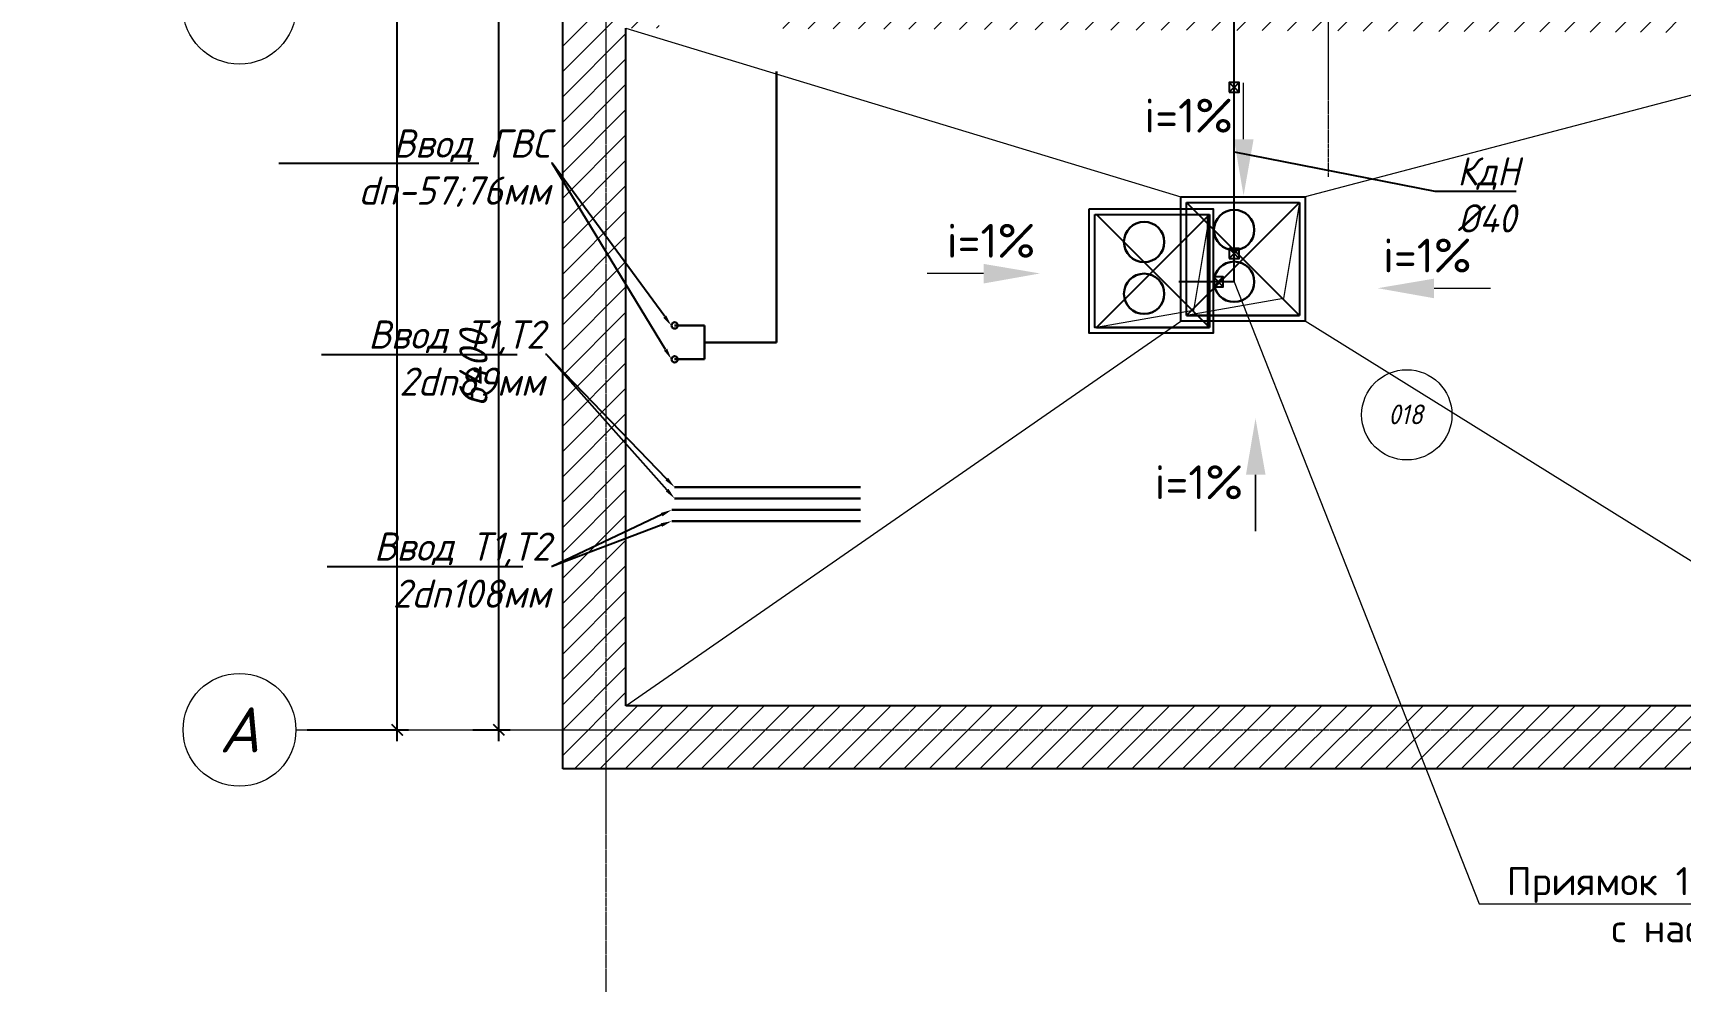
# Model space of a CAD drawing. Header units: millimetres. Extents: x -10178924 to 11692288, y -947381 to 58396.
# Drawn here: x 707057 to 721652, y -928785 to -920382 of the extents above; entities that cross this region are included whole.
import ezdxf
from ezdxf import colors
from ezdxf.entities.mleader import LeaderData, LeaderLine
from ezdxf.enums import TextEntityAlignment as Align
from ezdxf.math import Vec2, Vec3

# ---------------------------------------------------------------- set-up
doc = ezdxf.new("R2010")
doc.units = ezdxf.units.MM
doc.linetypes.add('осевая', pattern=[50.8, 31.75, -6.35, 6.35, -6.35])
for name, color, linetype, lineweight in [('_0', 7, 'Continuous', 25), ('_канализация', 7, 'Continuous', 70), ('PDF _Разрезы', 7, 'Continuous', 9), ('PDF _Текст', 7, 'Continuous', 5), ('Размеры осевые', 153, 'Continuous', 9), ('Стены.1', 7, 'Continuous', 25), ('ТХ_Оборудование', 250, 'Continuous', 18), ('ШТРИХОВКА', 252, 'Continuous', 15)]:
    doc.layers.add(name, color=color, linetype=linetype, lineweight=lineweight)
for name, color, linetype in [('PDF _Марки помещений', 5, 'Continuous'), ('ВК_Выноски', 7, 'Continuous'), ('ИОС_Приямки ВК', 250, 'Continuous')]:
    doc.layers.add(name, color=color, linetype=linetype)
for name, color, linetype, lineweight, true_color in [('Линии', 7, 'Continuous', 9, 0x00a600), ('ТЗК_ГВС_основная', 7, 'Continuous', 30, 0xcc2c24), ('ТЗК_ГВС_тонкая', 7, 'Continuous', 9, 0xcc2c24), ('ТЗК_ЦО_основная', 7, 'Continuous', 30, 0x00b51a), ('ТЗК_ЦО_тонкая', 7, 'Continuous', 9, 0x00b51a)]:
    doc.layers.add(name, color=color, linetype=linetype, lineweight=lineweight, true_color=true_color)
doc.styles.add('ISOCPEUR', font='isocpeui.ttf', dxfattribs={"width": 0.9})
doc.styles.add('PDF ISOCPEUR Italic', font='isocpeui.ttf')
doc.styles.add('НТМ', font='isocpeur.ttf')
doc.styles.add('ТЕКСТ', font='arial.ttf', dxfattribs={"height": 200})
doc.styles.add('Текст_М100', font='GOST_Common Italic.ttf', dxfattribs={"height": 250})
doc.dimstyles.new('Размеры_М100', dxfattribs={"dimtxt": 250, "dimasz": 100, "dimexe": 100, "dimexo": 100, "dimgap": 100, "dimtad": 1, "dimrnd": 5, "dimtxsty": 'Текст_М100', "dimblk": 'ARCHTICK', "dimcen": 250, "dimdle": 100, "dimadec": 0, "dimazin": 2, "dimtfac": 1, "dimtmove": 1, "dimatfit": 3, "dimfxl": 1, "dimarcsym": 0})

# ---------------------------------------------------------------- blocks, each defined once
blk = doc.blocks.new('_None')
blk = doc.blocks.new('_ArchTick')
at = {"color": 0, "linetype": 'ByBlock', "const_width": 0.15}
blk.add_lwpolyline([(-0.5, -0.5), (0.5, 0.5)], dxfattribs=at)
blk = doc.blocks.new('*D2692')
at = {"layer": 'Defpoints', "color": 0, "ltscale": 100, "transparency": 16777216}
for p in [(-9750, -32250), (-8852, -32250), (-9750, -47950)]:
    blk.add_point(p, dxfattribs=at)
at = {"layer": 'Размеры осевые', "color": 0, "lineweight": -2, "ltscale": 100, "transparency": 16777216}
for p, q in [((-9650, -32250), (-8752, -32250)), ((-8852, -48050), (-8852, -32150)), ((-9650, -47950), (-8752, -47950))]:
    blk.add_line(p, q, dxfattribs=at)
at = {"layer": 'Размеры осевые', "color": 0, "lineweight": -2, "ltscale": 100, "transparency": 16777216, "xscale": 100, "yscale": 100, "zscale": 100}
for p, rotation in [((-8852, -32250), 90), ((-8852, -47950), 270)]:
    blk.add_blockref('_ArchTick', p, dxfattribs=dict(at, rotation=rotation))
at = {"layer": 'Размеры осевые', "color": 0, "ltscale": 100, "transparency": 16777216, "insert": (-9079, -40100), "char_height": 250, "attachment_point": 5, "rotation": 90, "style": 'Текст_М100'}
blk.add_mtext('15700', dxfattribs=at)
blk = doc.blocks.new('*D2693')
at = {"layer": 'Defpoints', "color": 0, "ltscale": 100, "transparency": 16777216}
for p in [(-8282, -41550), (-7952, -41550), (-8282, -47950)]:
    blk.add_point(p, dxfattribs=at)
at = {"layer": 'Размеры осевые', "color": 0, "lineweight": -2, "ltscale": 100, "transparency": 16777216}
for p, q in [((-8182, -41550), (-7852, -41550)), ((-7952, -48050), (-7952, -41450)), ((-8182, -47950), (-7852, -47950))]:
    blk.add_line(p, q, dxfattribs=at)
at = {"layer": 'Размеры осевые', "color": 0, "lineweight": -2, "ltscale": 100, "transparency": 16777216, "xscale": 100, "yscale": 100, "zscale": 100}
for p, rotation in [((-7952, -41550), 90), ((-7952, -47950), 270)]:
    blk.add_blockref('_ArchTick', p, dxfattribs=dict(at, rotation=rotation))
at = {"layer": 'Размеры осевые', "color": 0, "ltscale": 100, "transparency": 16777216, "insert": (-8177, -44750), "char_height": 250, "attachment_point": 5, "rotation": 90, "style": 'Текст_М100'}
blk.add_mtext('6400', dxfattribs=at)
blk = doc.blocks.new('A$C5282721b')
at = {"layer": 'ШТРИХОВКА', "ltscale": 100, "true_color": 0x000000, "transparency": 33554687}
h = blk.add_hatch(dxfattribs=at)
h.set_pattern_fill('ANSI31', color=18, scale=50)
h.set_pattern_definition([(45, (-79853.19, 25128.16), (-112.2532, 112.2532), [])])
h.paths.add_polyline_path([(5440.998, -31868.119), (-7386.275, -31868.119), (-7386.275, -48296.478), (61378.75, -48296.478), (61378.75, -31842.839), (41035.118, -31842.839), (41035.118, -31656.036), (40796.248, -31656.036), (40796.248, -31842.839), (40629.962, -31842.839), (40629.962, -31942.839), (40605.14, -34348.621), (40629.93, -32405.355), (39128.581, -32429.908), (40629.962, -32402.839), (40629.675, -32155.326), (39132.149, -32179.816), (39135.64, -31968.17), (38886.085, -31968.17), (38879.867, -32433.975), (40623.548, -32405.459), (40553.111, -38427.181), (40243.01, -38425.516), (40241.748, -38827.97), (43340.219, -38835.027), (43340.219, -38442.147), (40953.116, -38429.329), (41029.994, -32402.839), (54378.974, -32402.839), (54378.974, -35923.465), (54778.974, -35923.465), (54778.974, -32402.839), (60818.75, -32402.839), (60818.75, -41309.464), (60472.291, -41309.464), (60472.291, -41709.464), (60818.75, -41709.464), (60818.75, -47736.478), (44025.201, -47736.478), (44013.125, -46167.929), (43613.137, -46171.008), (43625.189, -47736.478), (27189.462, -47736.478), (27189.462, -44565.139), (26789.462, -44565.139), (26789.462, -47736.478), (10401.743, -47736.478), (10394.408, -46134.647), (9994.404, -46134.678), (10001.739, -47736.478), (-6826.275, -47736.478), (-6826.275, -41729.869), (-6530.734, -41731.097), (-6529.072, -41331.1), (-6826.275, -41329.865), (-6826.275, -32428.119), (-762.705, -32428.119), (-770.891, -36004.088), (-370.903, -36005.35), (-362.703, -32428.119), (5640.998, -32428.119), (5640.998, -31868.119)])
h.paths.add_polyline_path([(3584.804, -41373.023), (3584.804, -41773.13), (9973.974, -41799.679), (9987.536, -44634.678), (10387.54, -44634.678), (10372.735, -41401.332)], flags=17)
h.paths.add_polyline_path([(2513.142, -41768.578), (2514.803, -41368.779), (-383.184, -41356.638), (-371.114, -37407.013), (-774.123, -37406.088), (-783.181, -41354.976), (-5508.242, -41335.314), (-5509.901, -41734.604)], flags=17)
at = {"color": 18, "lineweight": 0, "ltscale": 100, "true_color": 0x000000, "transparency": 33554687}
for p, q in [((-6826.275, -41729.869), (-1908.213, -43226.554)), ((-6826.275, -41729.869), (-1908.213, -43226.554)), ((4698.725, -41777.758), (-808.213, -43226.554)), ((4698.725, -41777.758), (-808.213, -43226.554)), ((-6826.275, -47736.478), (-1908.213, -44326.554)), ((-6826.275, -47736.478), (-1908.213, -44326.554)), ((4673.725, -47736.478), (-808.213, -44326.554)), ((4673.725, -47736.478), (-808.213, -44326.554))]:
    blk.add_line(p, q, dxfattribs=at)
at = {"layer": '_0', "color": 250, "transparency": 33554687}
for p, q in [((-1908.213, -43226.554), (-808.213, -43226.554)), ((-1908.213, -44326.554), (-1908.213, -43226.554)), ((-1858.213, -43276.554), (-858.213, -43276.554)), ((-1858.213, -44276.554), (-1858.213, -43276.554)), ((-1858.213, -44276.554), (-858.213, -43276.554)), ((-1858.213, -43276.554), (-858.213, -44276.554)), ((-858.213, -43276.554), (-858.213, -44276.554)), ((-808.213, -43226.554), (-808.213, -44326.554)), ((-808.213, -44326.554), (-1908.213, -44326.554)), ((-858.213, -44276.554), (-1858.213, -44276.554))]:
    blk.add_line(p, q, dxfattribs=at)
at = {"layer": '_0', "transparency": 33554687}
for p, q in [((-1858.213, -43276.554), (-858.213, -43276.554)), ((-1858.213, -44276.554), (-1858.213, -43276.554)), ((-1858.213, -43276.554), (-858.213, -43276.554)), ((-1858.213, -44276.554), (-1858.213, -43276.554)), ((-858.213, -43276.554), (-858.213, -44276.554)), ((-858.213, -43276.554), (-858.213, -44276.554)), ((-1858.213, -44276.554), (-858.213, -44276.554))]:
    blk.add_line(p, q, dxfattribs=at)
at = {"layer": '_0', "lineweight": 18, "transparency": 33554687}
for p, q in [((-858.213, -43276.554), (-998.406, -44126.554)), ((-858.213, -44276.554), (-858.213, -43276.554)), ((-998.406, -44126.554), (-1858.213, -44276.554)), ((-1858.213, -44276.554), (-858.213, -44276.554)), ((-858.213, -44276.554), (-1858.213, -44276.554))]:
    blk.add_line(p, q, dxfattribs=at)
at = {"layer": '_канализация', "color": 7, "lineweight": 30, "ltscale": 100, "transparency": 33554687}
for centre in [(-1436.441, -43519.686), (-1436.441, -43519.686), (-1436.441, -43978.867), (-1436.441, -43978.867)]:
    blk.add_circle(centre, 178.476, dxfattribs=at)
at = {"layer": 'PDF _Марки помещений', "color": 18, "lineweight": 9, "true_color": 0x000000, "transparency": 33554687}
blk.add_circle((93.556, -45157.748), 400.064, dxfattribs=at)
at = {"layer": 'PDF _Разрезы', "color": 251, "lineweight": 9, "true_color": 0x636466, "transparency": 33554687}
for p, q in [((-1353, -42716.121), (-1353, -42216.585)), ((-3656.378, -43904.946), (-4155.915, -43904.946)), ((335.219, -44035.699), (834.756, -44035.699)), ((-1249.515, -45688.899), (-1249.515, -46188.436)), ((-1247.039, -45688.899), (-1247.039, -46188.436))]:
    blk.add_line(p, q, dxfattribs=at)
at = {"layer": 'PDF _Разрезы', "transparency": 33554559}
for points in [[(-1353, -43215.658), (-1264.099, -42716.121), (-1437.667, -42716.121)], [(-3156.842, -43904.946), (-3656.378, -43993.846), (-3656.378, -43820.278)], [(-164.317, -44035.699), (335.219, -44124.599), (335.219, -43951.032)], [(-1247.039, -45189.363), (-1158.139, -45688.899), (-1331.706, -45688.899)]]:
    blk.add_solid(points, dxfattribs=at)
at = {"layer": 'ИОС_Приямки ВК', "color": 250, "transparency": 33554687}
for p, q in [((-1908.213, -43226.554), (-808.213, -43226.554)), ((-1908.213, -44326.554), (-1908.213, -43226.554)), ((-1908.213, -43226.554), (-808.213, -43226.554)), ((-1908.213, -44326.554), (-1908.213, -43226.554)), ((-1858.213, -43276.554), (-858.213, -43276.554)), ((-1858.213, -44276.554), (-1858.213, -43276.554)), ((-1858.213, -44276.554), (-858.213, -43276.554)), ((-1858.213, -43276.554), (-858.213, -44276.554)), ((-1858.213, -43276.554), (-858.213, -43276.554)), ((-1858.213, -44276.554), (-1858.213, -43276.554)), ((-1858.213, -44276.554), (-858.213, -43276.554)), ((-1858.213, -43276.554), (-858.213, -44276.554)), ((-858.213, -43276.554), (-858.213, -44276.554)), ((-858.213, -43276.554), (-858.213, -44276.554)), ((-808.213, -43226.554), (-808.213, -44326.554)), ((-808.213, -43226.554), (-808.213, -44326.554)), ((-808.213, -44326.554), (-1908.213, -44326.554)), ((-808.213, -44326.554), (-1908.213, -44326.554)), ((-858.213, -44276.554), (-1858.213, -44276.554)), ((-858.213, -44276.554), (-1858.213, -44276.554))]:
    blk.add_line(p, q, dxfattribs=at)
at = {"layer": 'Размеры осевые', "color": 251, "linetype": 'осевая', "ltscale": 0.5, "transparency": 33554687}
for p, q in [((-7000, -52200), (-7000, -25800)), ((-600, -43050), (-600, -25800)), ((-9750, -47950), (62308.109, -47950))]:
    blk.add_line(p, q, dxfattribs=at)
at = {"layer": 'Размеры осевые', "color": 251, "ltscale": 100, "transparency": 33554687}
for centre in [(-10250, -41550), (-10250, -47950)]:
    blk.add_circle(centre, 500, dxfattribs=at)
at = {"layer": 'Стены.1', "color": 18, "linetype": 'Continuous', "true_color": 0x000000, "transparency": 33554687, "flags": 128}
for points in [[(-7386.275, -48296.478), (-7386.275, -31868.119)], [(-6826.275, -47736.478), (-6826.275, -41729.869)], [(10001.739, -47736.478), (-6826.275, -47736.478)], [(10001.739, -48296.478), (-7386.275, -48296.478)]]:
    blk.add_lwpolyline(points, dxfattribs=at)
at = {"layer": 'ТЗК_ГВС_основная', "transparency": 33554687}
for p, q in [((-5490.974, -44516.032), (-5490.974, -42114.718)), ((-5490.974, -42114.718), (-5490.974, -42114.718)), ((-5490.974, -42114.718), (-5490.974, -42114.718)), ((-5490.974, -42114.718), (-5490.974, -42114.718)), ((-5490.974, -44516.032), (-5490.974, -42114.718)), ((-5490.974, -42114.718), (-5490.974, -42114.718)), ((-5490.974, -42114.718), (-5490.974, -42114.718)), ((-5490.974, -42114.718), (-5490.974, -42114.718)), ((-5490.974, -44516.032), (-5490.974, -43315.375)), ((-6394.32, -44366.032), (-6129.109, -44366.032)), ((-6394.32, -44366.032), (-6129.109, -44366.032)), ((-6129.109, -44366.032), (-6129.109, -44666.032)), ((-6129.109, -44366.032), (-6129.109, -44666.032)), ((-6129.109, -44516.032), (-5490.974, -44516.032)), ((-6129.109, -44516.032), (-5490.974, -44516.032)), ((-5692.672, -44516.032), (-5490.974, -44516.032)), ((-6129.109, -44666.032), (-6394.32, -44666.032)), ((-6129.109, -44666.032), (-6394.32, -44666.032))]:
    blk.add_line(p, q, dxfattribs=at)
at = {"layer": 'ТЗК_ГВС_основная', "ltscale": 75, "transparency": 33554687}
for centre, start, end in [((-6394.32, -44366.032), 0, 180), ((-6394.32, -44366.032), 0, 180), ((-6394.32, -44366.032), 180, 0), ((-6394.32, -44366.032), 180, 0), ((-6394.32, -44666.032), 0, 180), ((-6394.32, -44666.032), 0, 180), ((-6394.32, -44666.032), 180, 0), ((-6394.32, -44666.032), 180, 0)]:
    blk.add_arc(centre, 28.125, start, end, dxfattribs=at)
at = {"layer": 'ТЗК_ГВС_тонкая', "linetype": 'ByBlock', "lineweight": -2, "ltscale": 75, "transparency": 33554687}
blk.add_line((-7478.609, -42928.753), (-7486.609, -42928.753), dxfattribs=at)
blk.add_line((-7478.609, -42928.753), (-7486.609, -42928.753), dxfattribs=at)
for points in [[(-9901.371, -42928.753), (-8127.924, -42928.753)], [(-9901.371, -42928.753), (-8127.924, -42928.753)], [(-6474.399, -44580.113), (-7478.609, -42928.753)], [(-6481.516, -44287.635), (-7478.609, -42928.753)], [(-6474.399, -44580.113), (-7478.609, -42928.753)], [(-6481.516, -44287.635), (-7478.609, -42928.753)]]:
    blk.add_lwpolyline(points, dxfattribs=at)
at = {"layer": 'ТЗК_ГВС_тонкая', "ltscale": 75, "transparency": 33554687}
for points in [[(-6468.078, -44277.775), (-6422.357, -44368.259), (-6494.953, -44297.495)], [(-6468.078, -44277.775), (-6422.357, -44368.259), (-6494.953, -44297.495)], [(-6460.159, -44571.454), (-6422.441, -44665.555), (-6488.64, -44588.773)], [(-6460.159, -44571.454), (-6422.441, -44665.555), (-6488.64, -44588.773)]]:
    blk.add_solid(points, dxfattribs=at)
at = {"layer": 'ТЗК_ЦО_основная', "transparency": 33554687}
for p, q in [((-4747.578, -45799.66), (-6394.32, -45799.66)), ((-4747.578, -45799.66), (-6394.32, -45799.66)), ((-4747.578, -45899.66), (-6394.32, -45899.66)), ((-4747.578, -45899.66), (-6394.32, -45899.66)), ((-4747.578, -45999.66), (-6418.63, -45999.66)), ((-4747.578, -45999.66), (-6418.63, -45999.66)), ((-4747.578, -46099.66), (-6418.63, -46099.66)), ((-4747.578, -46099.66), (-6418.63, -46099.66))]:
    blk.add_line(p, q, dxfattribs=at)
at = {"layer": 'ТЗК_ЦО_тонкая', "linetype": 'ByBlock', "lineweight": -2, "ltscale": 75, "transparency": 33554687}
for p, q in [((-7529.215, -44621.855), (-7537.215, -44621.855)), ((-7529.215, -44621.855), (-7537.215, -44621.855)), ((-7478.609, -46500.932), (-7486.609, -46500.932)), ((-7478.609, -46500.932), (-7486.609, -46500.932))]:
    blk.add_line(p, q, dxfattribs=at)
for points in [[(-9523.405, -44621.855), (-7790.11, -44621.855)], [(-9523.405, -44621.855), (-7790.11, -44621.855)], [(-6460.726, -45824.892), (-7529.215, -44621.855)], [(-6463.707, -45727.649), (-7529.215, -44621.855)], [(-6460.726, -45824.892), (-7529.215, -44621.855)], [(-6463.707, -45727.649), (-7529.215, -44621.855)], [(-6509.031, -46042.411), (-7478.609, -46500.932)], [(-6509.031, -46042.411), (-7478.609, -46500.932)], [(-6512.153, -46135.064), (-7478.609, -46500.932)], [(-6512.153, -46135.064), (-7478.609, -46500.932)], [(-9472.8, -46500.932), (-7739.504, -46500.932)], [(-9472.8, -46500.932), (-7739.504, -46500.932)]]:
    blk.add_lwpolyline(points, dxfattribs=at)
at = {"layer": 'ТЗК_ЦО_тонкая', "ltscale": 75, "transparency": 33554687}
for points in [[(-6451.705, -45716.085), (-6394.32, -45799.66), (-6475.709, -45739.214)], [(-6451.705, -45716.085), (-6394.32, -45799.66), (-6475.709, -45739.214)], [(-6448.265, -45813.824), (-6394.32, -45899.66), (-6473.187, -45835.959)], [(-6448.265, -45813.824), (-6394.32, -45899.66), (-6473.187, -45835.959)], [(-6518.054, -46119.477), (-6418.63, -46099.66), (-6506.253, -46150.651)], [(-6518.054, -46119.477), (-6418.63, -46099.66), (-6506.253, -46150.651)], [(-6516.157, -46027.344), (-6418.63, -45999.66), (-6501.906, -46057.478)], [(-6516.157, -46027.344), (-6418.63, -45999.66), (-6501.906, -46057.478)]]:
    blk.add_solid(points, dxfattribs=at)
at = {"layer": 'ТХ_Оборудование', "transparency": 33554687}
for p, q in [((-1858.213, -43276.554), (-858.213, -43276.554)), ((-1858.213, -44276.554), (-1858.213, -43276.554)), ((-858.213, -43276.554), (-858.213, -44276.554)), ((-1858.213, -44276.554), (-858.213, -44276.554))]:
    blk.add_line(p, q, dxfattribs=at)
at = {"layer": 'PDF _Марки помещений', "color": 18, "lineweight": 9, "true_color": 0x000000, "transparency": 33554687, "insert": (-69.418, -45241.463), "char_height": 175, "attachment_point": 7, "style": 'ISOCPEUR'}
blk.add_mtext('018', dxfattribs=at)
at = {"layer": 'PDF _Текст', "color": 251, "lineweight": 0, "true_color": 0x636466, "transparency": 33554687, "style": 'НТМ'}
for p in [(-2232.726, -42656.274), (-3983.558, -43765.484), (-117.601, -43896.237), (-2141.566, -45905.675)]:
    blk.add_text('i=1%%%', height=300, dxfattribs=at).set_placement(p)
at = {"layer": 'Размеры осевые', "color": 251, "ltscale": 100, "transparency": 33554687, "style": 'PDF ISOCPEUR Italic'}
blk.add_text('А', height=400, dxfattribs=at).set_placement((-10250, -47950), align=Align.MIDDLE_CENTER)
at = {"layer": 'ТЗК_ГВС_тонкая', "ltscale": 75, "transparency": 33554687, "insert": (-7496.609, -42628.753), "char_height": 250, "attachment_point": 3, "style": 'Текст_М100'}
blk.add_mtext('Ввод ГВС\\Pdn-57;76мм', dxfattribs=at)
blk.add_mtext('Ввод ГВС\\Pdn-57;76мм', dxfattribs=at)
at = {"layer": 'ТЗК_ЦО_тонкая', "ltscale": 75, "transparency": 33554687, "char_height": 250, "attachment_point": 3, "style": 'Текст_М100'}
for s, insert in [('Ввод Т1,Т2\\P2dn89мм', (-7547.215, -44321.855)), ('Ввод Т1,Т2\\P2dn89мм', (-7547.215, -44321.855)), ('Ввод Т1,Т2\\P2dn108мм', (-7496.609, -46200.932)), ('Ввод Т1,Т2\\P2dn108мм', (-7496.609, -46200.932))]:
    blk.add_mtext(s, dxfattribs=dict(at, insert=insert))
at = {"layer": 'Размеры осевые', "color": 251, "ltscale": 100, "transparency": 33554687}
for base, p1, p2, picture, middle in [((-8852.333, -32250), (-9750, -47950), (-9750, -32250), '*D2692', (-9078.943, -40100)), ((-7952.328, -41550), (-8281.679, -47950), (-8281.679, -41550), '*D2693', (-8177.328, -44750))]:
    dim = blk.add_linear_dim(base=base, p1=p1, p2=p2, angle=90, dimstyle='Размеры_М100', dxfattribs=at)
    dim.commit()
    dim.dimension.update_dxf_attribs({"geometry": picture, "text_midpoint": middle})

msp = doc.modelspace()

# ---------------------------------------------------------------- linework, layer by layer
for p, q in [((717700.6, -922587.7), (717700.6, -919358.1)), ((717657, -920820.1), (717744.1, -920907.1)), ((717744.1, -920820.1), (717657, -920907.1)), ((717657, -922293.7), (717744.1, -922380.7)), ((717744.1, -922293.7), (717657, -922380.7)), ((717516.5, -922544.2), (717603.6, -922631.2)), ((717603.6, -922544.2), (717516.5, -922631.2)), ((717700.6, -922587.7), (717209.4, -922587.7))]:
    msp.add_line(p, q)
for points in [[(717657, -920907.1), (717744.1, -920907.1), (717744.1, -920820.1), (717657, -920820.1)], [(717657, -922380.7), (717744.1, -922380.7), (717744.1, -922293.7), (717657, -922293.7)], [(717516.5, -922631.2), (717603.6, -922631.2), (717603.6, -922544.2), (717516.5, -922544.2)]]:
    msp.add_lwpolyline(points, close=True)
at = {"layer": '_0'}
for p, q in [((716465.7, -922991.8), (716465.7, -921991.8)), ((716465.7, -922991.8), (716465.7, -921991.8)), ((716481.3, -921991.8), (717481.3, -921991.8)), ((716481.3, -921991.8), (717481.3, -921991.8)), ((717481.3, -921991.8), (717481.3, -922991.8)), ((717481.3, -921991.8), (717481.3, -922991.8)), ((716481.3, -922991.8), (717481.3, -922991.8))]:
    msp.add_line(p, q, dxfattribs=at)
at = {"layer": '_0', "color": 250}
for p, q in [((716481.3, -922991.8), (717481.3, -921991.8)), ((716481.3, -921991.8), (717481.3, -922991.8))]:
    msp.add_line(p, q, dxfattribs=at)
at = {"layer": '_0', "lineweight": 18}
for p, q in [((717481.3, -921991.8), (717341.1, -922841.8)), ((717481.3, -922991.8), (717481.3, -921991.8)), ((717341.1, -922841.8), (716481.3, -922991.8)), ((716481.3, -922991.8), (717481.3, -922991.8)), ((717481.3, -922991.8), (716481.3, -922991.8))]:
    msp.add_line(p, q, dxfattribs=at)
at = {"layer": '_0', "color": 250}
for points in [[(716415.7, -921941.8), (717515.7, -921941.8), (717515.7, -923041.8), (716415.7, -923041.8)], [(716465.7, -921991.8), (717465.7, -921991.8), (717465.7, -922991.8), (716465.7, -922991.8)]]:
    msp.add_lwpolyline(points, close=True, dxfattribs=at)
at = {"layer": '_канализация', "color": 7, "lineweight": 30, "ltscale": 100}
for centre in [(716903.1, -922234.9), (716903.1, -922694.1)]:
    msp.add_circle(centre, 178.5, dxfattribs=at)
at = {"layer": 'ИОС_Приямки ВК', "color": 250}
for p, q in [((716481.3, -922991.8), (717481.3, -921991.8)), ((716481.3, -921991.8), (717481.3, -922991.8))]:
    msp.add_line(p, q, dxfattribs=at)
for points in [[(716415.7, -921941.8), (717515.7, -921941.8), (717515.7, -923041.8), (716415.7, -923041.8)], [(716465.7, -921991.8), (717465.7, -921991.8), (717465.7, -922991.8), (716465.7, -922991.8)]]:
    msp.add_lwpolyline(points, close=True, dxfattribs=at)
at = {"layer": 'Линии'}
for p, q in [((716465.7, -922991.8), (716465.7, -921991.8)), ((716481.3, -921991.8), (717481.3, -921991.8)), ((717481.3, -921991.8), (717481.3, -922991.8))]:
    msp.add_line(p, q, dxfattribs=at)
at = {"layer": 'Линии', "lineweight": 18}
for p, q in [((717481.3, -921991.8), (717341.1, -922841.8)), ((717481.3, -922991.8), (717481.3, -921991.8)), ((717341.1, -922841.8), (716481.3, -922991.8)), ((716481.3, -922991.8), (717481.3, -922991.8)), ((717481.3, -922991.8), (716481.3, -922991.8))]:
    msp.add_line(p, q, dxfattribs=at)
at = {"layer": 'ТХ_Оборудование'}
for p, q in [((716465.7, -922991.8), (716465.7, -921991.8)), ((716481.3, -921991.8), (717481.3, -921991.8)), ((717481.3, -921991.8), (717481.3, -922991.8)), ((716481.3, -922991.8), (717481.3, -922991.8))]:
    msp.add_line(p, q, dxfattribs=at)

# ---------------------------------------------------------------- block references
msp.add_blockref('A$C5282721b', (719137, -878608.8))

# ---------------------------------------------------------------- leaders
at = {"layer": '_0'}
ml = msp.add_multileader_mtext('Standard', dxfattribs=at)
ml.set_content('\\A1;{\\fISOCPEUR|b0|i0|c204|p34;\\C256;Приямок \\fISOCPEUR|b0|i0|c0|p34;1000\\fISOCPEUR|b0|i0|c204|p34;х\\fISOCPEUR|b0|i0|c0|p34;1000\\fISOCPEUR|b0|i0|c204|p34;х\\fISOCPEUR|b0|i0|c0|p34;800(h)\\fISOCPEUR|b0|i0|c204|p34; Уточнить в томе ТМ\\fISOCPEUR|b0|i0|c0|p34;\\P\\fISOCPEUR|b0|i0|c204|p34;с насосом дренажным \\A0; \\H0.91667x;ГНОМ 10-10Г\\A1;\\H1.09091x; \\PN=1,1 кВт\\fISOCPEUR|b0|i0|c0|p34;  (1 \\fISOCPEUR|b0|i0|c204|p34;раб\\fISOCPEUR|b0|i0|c0|p34;. 1 \\fISOCPEUR|b0|i0|c204|p34;рез\\fISOCPEUR|b0|i0|c0|p34;.)}', color=1, style='ТЕКСТ')
ml.set_leader_properties(lineweight=13)
ml.set_arrow_properties(name='NONE')
ml.build(insert=Vec2(0, 0))
ml.multileader.update_dxf_attribs({"text_left_attachment_type": 6, "text_right_attachment_type": 6, "dogleg_length": 100, "arrow_head_size": 600, "scale": 100})
ctx = ml.context
ctx.base_point, ctx.scale, ctx.char_height, ctx.arrow_head_size, ctx.landing_gap_size, ctx.plane_origin = Vec3(702464.3, -913934.8), 100, 250, 600, 0.18, Vec3(710732.9, -820425.2)
ctx.left_attachment, ctx.right_attachment, ctx.text_align_type = 6, 6, 1
notes = []
notes.append((ctx, [(1, (1, 1, 0), (710089.6, -913934.8), (-1, 0), 200, [(0, [(716043.1, -916379.3)], 0, [])])]))
ctx.mtext.insert, ctx.mtext.alignment, ctx.mtext.flow_direction = Vec3(706177, -913609.8), 2, 5
ml = msp.add_multileader_mtext('Standard', dxfattribs=at)
ml.set_content('\\A1;{\\fISOCPEUR|b0|i0|c204|p34;\\C256;Приямок \\fISOCPEUR|b0|i0|c0|p34;1000\\fISOCPEUR|b0|i0|c204|p34;х\\fISOCPEUR|b0|i0|c0|p34;1000\\fISOCPEUR|b0|i0|c204|p34;х\\fISOCPEUR|b0|i0|c0|p34;800(h)\\fISOCPEUR|b0|i0|c204|p34; Уточнить в томе ТМ\\fISOCPEUR|b0|i0|c0|p34;\\P\\fISOCPEUR|b0|i0|c204|p34;с насосом дренажным \\A0; \\H0.91667x;ГНОМ 10-10Г\\A1;\\H1.09091x; \\PN=1,1 кВт\\fISOCPEUR|b0|i0|c0|p34;  (1 \\fISOCPEUR|b0|i0|c204|p34;раб\\fISOCPEUR|b0|i0|c0|p34;. 1 \\fISOCPEUR|b0|i0|c204|p34;рез\\fISOCPEUR|b0|i0|c0|p34;.)}', color=1, style='ТЕКСТ')
ml.set_leader_properties(lineweight=13)
ml.set_arrow_properties(name='NONE')
ml.build(insert=Vec2(0, 0))
ml.multileader.update_dxf_attribs({"text_left_attachment_type": 6, "text_right_attachment_type": 6, "dogleg_length": 100, "arrow_head_size": 600, "scale": 100})
ctx = ml.context
ctx.base_point, ctx.scale, ctx.char_height, ctx.arrow_head_size, ctx.landing_gap_size, ctx.plane_origin = Vec3(720071.6, -928100), 100, 250, 600, 0.18, Vec3(726500.3, -819208.9)
ctx.left_attachment, ctx.right_attachment, ctx.text_align_type = 6, 6, 1
notes.append((ctx, [(0, (1, 1, 0), (719871.6, -928100), (1, 0), 200, [(0, [(717700.6, -922587.7)], 0, [])])]))
ctx.mtext.insert, ctx.mtext.alignment, ctx.mtext.flow_direction = Vec3(723784.3, -927775), 2, 5
at = {"layer": 'ВК_Выноски'}
ml = msp.add_multileader_mtext('Standard', dxfattribs=at)
ml.set_content('КдН\\P%%C40', color=7, style='ISOCPEUR')
ml.set_leader_properties(color=7, linetype='ByLayer', lineweight=-1)
ml.set_arrow_properties(name='NONE')
ml.build(insert=Vec2(0, 0))
ml.multileader.update_dxf_attribs({"text_left_attachment_type": 6, "text_right_attachment_type": 6, "dogleg_length": 0.36, "arrow_head_size": 300})
ctx = ml.context
ctx.base_point, ctx.char_height, ctx.arrow_head_size, ctx.landing_gap_size, ctx.plane_origin = Vec3(719579.7, -921784), 250, 300, 100, Vec3(720167.7, -931645.8)
ctx.left_attachment, ctx.right_attachment = 6, 6
notes.append((ctx, [(0, (1, 1, 0), (719479.3, -921784), (1, 0), 100.4, [(0, [(717700.6, -921434.7)], 0, [])])]))
ctx.mtext.insert, ctx.mtext.width, ctx.mtext.flow_direction = Vec3(719679.7, -921484), 513.532, 5
for ctx, leaders in notes:
    for number, flags, end, landing, length, lines in leaders:
        leader = LeaderData()
        leader.index, (leader.has_last_leader_line, leader.has_dogleg_vector, leader.attachment_direction) = number, flags
        leader.last_leader_point, leader.dogleg_vector, leader.dogleg_length = Vec3(end), Vec3(landing), length
        for number, points, colour, breaks in lines:
            line = LeaderLine()
            line.index, line.vertices, line.color, line.breaks = number, Vec3.list(points), colors.encode_raw_color(colour), breaks
            leader.lines.append(line)
        ctx.leaders.append(leader)

doc.saveas('drawing.dxf')
